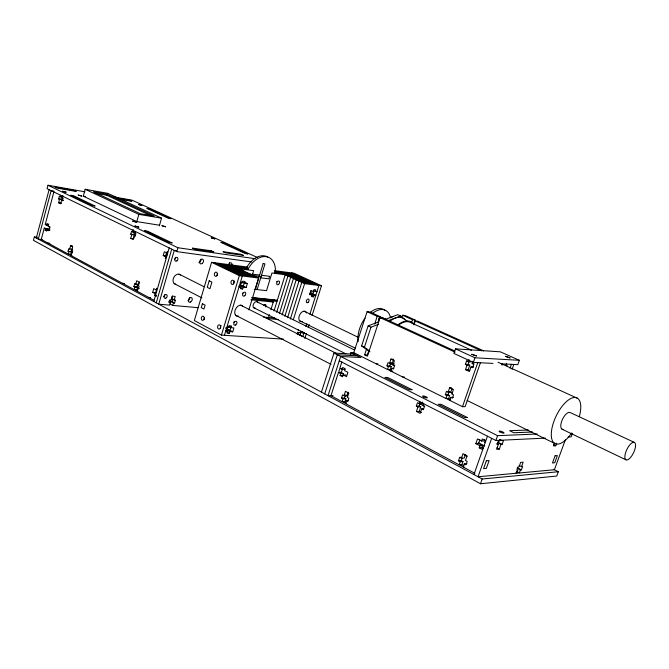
<?xml version="1.0" encoding="UTF-8"?>
<svg xmlns="http://www.w3.org/2000/svg" width="669" height="669" viewBox="0 0 669 669"><rect width="100%" height="100%" fill="white"/><g stroke="black" fill="none" stroke-linecap="round" stroke-linejoin="round"><path stroke-width="1" d="M37.431 237.37L34.345 236.951L33.45 240.347L480.501 483.754L556.759 476.027L558.331 471.737L553.673 469.37M84.913 191.802L48.009 185.246L47.098 188.7L176.808 251.619L251.837 261.964M36.31 238.013L49.096 189.678M44.254 228.129L48.528 229.241L44.254 228.129L41.244 239.477L68.322 254.078L71.282 254.437M53.813 192.12L45.158 224.709L48.452 225.687M49.991 230.011L47.047 229.592L46.646 231.073L45.191 230.303L45.584 228.823M46.487 225.403L46.88 223.923L48.845 224.207M48.661 230.68L49.74 226.649M58.663 198.877L59.34 196.326L62.284 196.828L61.607 199.37L62.493 199.797L58.663 198.877L61.607 199.37M63.555 200.633L61.59 200.307L60.662 203.786L58.621 202.774L59.541 199.303M62.184 197.096L60.227 196.761L60.636 195.214M62.894 195.432L62.276 197.756L63.162 198.191L62.476 200.742L61.59 200.307M68.046 251.268L68.731 248.709L72.603 249.57L71.692 249.094L71.006 251.644L71.909 252.121L68.046 251.268L71.006 251.644M83.382 195.858L85.164 189.277L107.784 193.341L161.547 218.153L159.347 225.871M68.322 254.078L68.949 251.753M69.643 249.194L70.588 245.707L72.561 245.966M151.035 215.786L106.848 195.298L107.132 194.278L93.384 191.819L140.365 213.729L154.154 216.037L107.132 194.278M131.76 234.66L130.723 238.348L133.691 238.783L134.728 235.095L130.739 234.158L131.5 231.449L135.481 232.386L131.5 231.449M132.521 231.942L133.206 229.475M136.635 222.259L138.843 214.381L85.164 189.277M134.728 235.095L133.708 234.602L134.469 231.892M135.33 231.441L134.87 233.088L135.891 233.59L135.13 236.308L134.109 235.806L133.064 239.51L130.723 238.348M137.906 287.469L133.9 286.616L134.67 283.907L137.647 284.216L136.886 286.917L137.906 287.469L137.212 289.92L134.235 289.618L70.488 255.249L71.123 252.915L72.026 253.409L72.729 250.842L71.817 250.357L72.678 246.819L70.588 245.707M134.235 289.618L134.929 287.16M139.461 282L138.675 284.768L135.698 284.459L136.744 280.763L139.127 282.025L138.073 285.722L139.11 286.273L138.332 288.991L137.304 288.439L136.601 290.898L153.929 300.247M156.462 296.267L154.664 295.297L155.133 293.674L152.674 292.37L153.753 288.623L156.212 289.92L156.68 288.289M165.26 258.435L165.736 256.787L163.244 255.558L164.331 251.761L166.832 252.982L167.3 251.335M165.686 255.775L166.531 252.832M165.803 256.955L166.932 253.024M156.738 288.924L155.66 292.662L152.674 292.37M167.3 252.163L166.213 255.951L163.244 255.558M166.489 256.168L167.618 252.238M153.778 301.51L169.19 247.923M156.245 302.84L171.716 249.144M176.808 251.619L177.929 247.756L48.009 185.246M168.713 301.769L170.378 302.656L169.65 305.156L158.729 304.186L174.258 250.382L176.323 250.666M169.274 300.732L174.584 303.04L175.378 300.297L171.624 298.867L172.435 296.066M174.116 300.18L175.203 296.442L172.259 296.158L171.172 299.904L169.893 299.787L169.098 302.539L170.378 302.656M198.384 307.698L172.686 305.424L173.413 302.932M247.689 267.09L211.571 262.315L194.353 320.543L221.447 335.119L283.388 339.124M221.447 335.119L239.351 275.645L258.569 278.003L248.868 309.864M224.433 335.311L242.32 276.004L214.54 262.708M227.201 328.914L227.794 326.949M241.108 282.82L240.506 284.81L246.133 287.545L247.346 283.547L245.23 282.527M226.498 331.874L227.008 330.168L229.96 330.369L231.148 326.447M239.862 287.578L240.388 285.839L243.315 286.173L244.519 282.184M225.537 330.386L227.611 331.49L227.092 333.204L229.266 333.346L229.785 331.64L232.728 331.841L233.916 327.902L230.972 327.693L228.196 326.229L230.161 326.372M226.824 327.392L228.806 327.534L229.325 325.82L231.491 325.979L230.972 327.693M238.933 285.939L241.049 286.976L240.522 288.715L242.68 288.958L243.207 287.218L246.133 287.545M241.593 281.841L244.419 283.213L244.946 281.473L242.788 281.214L242.262 282.962L240.296 282.728M252.146 275.628L253.651 270.644L222.735 266.63M268.21 318.444L269.398 314.581M270.886 309.755L273.261 302.028L270.56 300.707L256.352 299.26M274.006 310.976L285.195 274.733M276.682 312.356L287.929 275.988L302.346 277.844M279.383 313.694L290.672 277.259L305.081 279.098M282.101 315.032L293.432 278.53L307.832 280.353M284.827 316.387L296.2 279.801L310.592 281.616M287.57 317.742L298.984 281.089L313.368 282.887M290.321 319.105L301.778 282.377L316.144 284.158M293.306 319.74L304.587 283.673L321.471 285.747L312.055 315.592M297.22 334.366L297.797 332.518L300.381 332.71L300.883 331.113M309.454 293.674L312.247 294.97L311.737 296.593L313.61 296.802L314.121 295.188L315.81 295.372L310.257 292.779M300.431 331.924L302.263 332.844L302.764 331.247M313.435 290.597L315.291 291.458L315.801 289.836L313.928 289.618L313.418 291.241L310.859 290.94L309.68 294.686L312.247 294.97M302.89 336.382L304.127 332.468M305.976 326.589L306.904 323.645M309.889 314.171L318.946 285.437L291.517 272.893M304.83 338.472L306.402 333.505M308.284 327.534L309.229 324.549M321.429 392.126L333.973 353.098L354.269 354.177M324.708 393.899L337.31 354.779L357.589 355.824M343.582 373.72L340.68 373.628L340.078 375.501L342.536 376.781L343.582 373.72L341.357 372.574L338.455 372.474L330.938 395.705L342.06 401.701L344.961 401.701L345.898 398.833L344.443 398.055L341.533 398.038L342.561 394.877L344.025 395.655L346.927 395.68L348.047 392.235M341.884 361.854L339.844 368.159L342.085 369.313L344.978 369.413M342.085 369.313L342.687 367.432L345.154 368.703L344.543 370.576L347.922 372.315L346.517 376.655L343.147 374.908L346.04 374.991M350.422 354.219L350.966 352.53L353.767 352.688L387.51 369.447L390.261 369.556L391.214 366.687L389.718 365.951L386.966 365.834L388.012 362.673L389.517 363.409L392.26 363.535L393.698 359.22M353.675 352.964L367.097 311.662L369.857 311.938L379.959 316.588L378.06 322.391M342.06 401.701L342.996 398.824L345.898 398.833M344.025 395.655L345.43 391.332L348.817 393.129L347.403 397.461L348.875 398.247L347.838 401.425L346.366 400.631L345.43 403.516L459.126 464.83L461.894 464.621L462.981 461.526L461.25 460.598L458.474 460.799L459.67 457.387L461.518 457.262M344.443 398.055L345.472 394.902L346.927 395.68M369.965 351.827L361.594 345.923L368.142 325.853L378.637 321.889M369.422 350.832L364.404 347.295L370.969 327.183L378.604 324.289M454.87 351.024L382.802 317.892L380.051 317.624L367.432 356.176L364.638 354.796L366.42 349.327M374.673 324.089L377.216 316.32L379.959 316.588M378.445 319.949L379.39 317.073L381.163 317.248L385.695 319.33M368.895 350.397L367.406 354.946L364.638 354.796M401.877 317.206L402.529 315.233L405.079 315.492L415.048 319.983L413.735 323.93M387.51 369.447L388.472 366.57L391.214 366.687M389.517 363.409L390.955 359.086L392.778 359.178M389.718 365.951L390.763 362.799L392.26 363.535M452.001 388.656L450.772 392.235L448.096 392.201L446.457 391.39L445.328 394.677L448.013 394.702L449.643 395.513L448.623 398.49L445.939 398.473L390.989 371.178L391.942 368.293L393.773 368.368M391.942 368.293L393.456 369.037L394.509 365.859L392.996 365.115L394.442 360.783L390.955 359.086M411.519 322.709L412.514 319.732L415.048 319.983M414.011 324.891L415.307 320.995L417.849 321.237L483.595 350.849M417.958 406.894L416.419 411.443L419.237 411.418L420.776 406.886L417.958 406.894L416.327 406.058L417.464 402.721L419.095 403.558L421.913 403.558L422.423 402.044M419.095 403.558L419.864 401.275M416.327 406.058L419.154 406.05L420.283 402.73M423.611 408.818L421.729 408.834L420.182 413.392L416.419 411.443M423.644 403.198L422.867 405.481L424.514 406.326L423.377 409.671L421.729 408.834M501.257 363.819L517.798 364.664L519.345 360.298L500.345 351.827L455.464 348.85L453.9 353.416L473.351 362.397L492.986 363.401M445.939 398.473L446.967 395.488L449.643 395.513M448.096 392.201L449.635 387.711L451.424 387.744M448.013 394.702L449.133 391.432M453.423 397.378L450.755 397.361L449.719 400.355L462.48 406.685L465.139 406.677L480.401 362.757M467.087 365.115L465.515 369.664L468.166 369.781L469.738 365.241L467.087 365.115L465.415 364.329L466.561 360.992L468.325 361.084M466.561 360.992L468.241 361.77L469.036 359.487M465.415 364.329L468.057 364.454L468.919 361.962M473.619 367.038L470.976 366.921L469.395 371.487L465.515 369.664M470.976 366.921L472.674 367.707L473.836 364.354L472.138 363.568L472.933 361.285M473.351 362.397L474.957 357.781L519.345 360.298M462.48 406.685L477.766 362.623M459.126 464.83L460.213 461.727L462.981 461.526M459.67 457.387L461.409 458.315L463.04 453.649L467.071 455.781L465.432 460.464L467.179 461.393L465.975 464.821L464.227 463.885L463.14 466.995L474.881 473.326M461.25 460.598L462.137 458.048M465.473 454.402L464.169 458.123L461.409 458.315M502.001 365.274L502.561 363.677M479.932 445.771L479.213 447.82L481.948 447.661L482.667 445.621L479.932 445.771L475.826 443.647L477.49 438.923L481.596 441.038L484.331 440.913L484.816 439.55M506.567 363.284L505.881 365.232L507.545 365.985M475.826 443.647L478.569 443.505L479.899 439.742M481.596 441.038L482.324 438.989L485.351 440.545L484.632 442.594M510.012 368.259L511.4 364.337M482.951 447.335L482.232 449.392L479.213 447.82M473.92 474.547L487.458 436.205M512.086 369.347L513.809 364.454M491.648 438.337L478.042 476.771L516.752 473.2L517.839 470.198L516.752 470.299L517.948 466.987L519.035 466.895L520.658 462.379L523.15 462.187L521.527 466.686L519.102 465.432M480.501 483.754L482.182 479.012L558.331 471.737M339.258 360.817L495.863 440.478L497.569 435.67L537.257 434.014M498.614 440.52L497.159 444.617L498.321 444.559L496.641 449.284L499.317 449.125L500.989 444.417L502.143 444.35L503.372 440.904L499.726 439.692M500.111 439.508L499.551 441.088L498.388 441.147M516.92 471.704L519.336 472.966L520.415 469.973L521.41 469.889L522.598 466.594L521.527 466.686M554.442 443.288L553.48 445.922L555.78 445.78L556.742 443.162M565.38 439.784L554.384 469.738L519.336 472.966M572.438 433.403L571.159 436.882L568.065 437.024M255.407 298.131L257.975 299.469L276.958 301.401L274.273 300.097L255.148 298.106L253.35 299.453A5.369 3.554 -63.5 0 1 257.021 299.821L253.927 297.404M388.137 320.668L400.539 315.96L407.003 321.07M385.311 319.364L397.721 314.681L400.539 315.96M464.227 463.885L466.995 463.676M495.863 440.478L545.377 438.111M532.457 432.023L513.775 432.743L509.627 430.685L528.359 430.016M346.366 400.631L348.306 400.639M333.062 395.722L328.011 395.68L340.663 356.477L360.917 357.489L350.966 352.53M345.204 395.814L347.228 395.831M402.688 376.99L404.511 377.04M340.078 375.501L342.98 375.585M390.989 371.178L392.812 371.236M376.07 363.769L377.91 363.844M392.996 365.115L394.827 365.199M389.985 363.618L394.024 363.802M472.138 363.568L473.895 363.66M468.241 361.77L470.884 361.904M225.629 331.356L227.611 331.49M302.263 332.844L303.969 332.97M266.279 318.469L278.613 319.506M263.502 317.073L274.817 318.034M148.618 297.379L150.609 297.563M171.624 298.867L172.895 298.984L172.1 301.719L170.93 301.61L170.202 304.094L172.686 305.424M154.664 295.297L156.646 295.489M250.942 299.779L273.261 302.028M137.304 288.439L139.286 288.64M133.9 286.616L136.886 286.917M252.288 298.851L254.32 299.051M122.527 283.313L124.518 283.514M251.603 297.513L277.342 300.172M239.076 286.758L241.049 286.976M254.312 289.292L266.53 290.647L271.94 273.011L299.62 276.598M313.025 294.076L311.328 293.883L314.121 295.188M244.419 283.213L247.346 283.547M315.291 291.458L316.989 291.651M239.485 274.65L255.734 276.665M260.709 277.827L268.863 278.831L269.64 276.314L261.487 275.285M252.263 274.123L259.656 275.051M233.849 271.949L250.114 273.997M236.659 273.295L252.915 275.327M252.798 275.519L261.094 276.556M228.271 269.281L244.545 271.355M231.048 270.611L247.321 272.676M225.495 267.951L241.777 270.05M219.992 265.317L247.99 268.971M274.315 272.408L296.911 275.36M47.875 243.048L49.841 243.307M42.222 239.602L38.284 239.084L51.112 190.648L54.064 191.167M274.332 270.619L294.067 273.236L321.471 285.747M217.258 264.004L247.287 267.96M274.716 271.564L294.209 274.123M45.191 230.303L47.156 230.579M177.929 247.756L254.981 258.669M130.739 234.158L133.708 234.602M71.892 255.382L69.041 254.379L71.148 254.554M159.531 225.227L136.81 221.606L83.299 196.176L85.323 196.527M58.621 202.774L61.565 203.259M138.843 214.381L161.547 218.153M117.167 198.099L129.811 200.34L131.852 201.277L118.221 198.869M95.065 193.199L106.848 195.298M113.621 196.895L132.077 200.173L257.423 257.515M137.672 290.99L135.013 289.853L137.605 290.221M402.529 315.233L412.514 319.732M415.307 320.995L481.379 350.799M471.528 350.205L410.95 322.717A22.554 12.619 -64.6 0 0 398.649 325.034M498.037 362.238L577.548 398.314M455.464 348.85L474.957 357.781M379.39 317.073L381.205 317.909M367.097 311.662L377.216 316.32M380.051 317.624L455.054 352.162M282.477 273.479L304.587 283.673M468.057 364.454L469.738 365.241M634.563 442.493A9.675 3.721 -64.4 0 0 625.323 453.657A9.675 3.721 -64.4 0 0 630.758 457.22A9.675 3.721 -64.4 0 0 634.563 442.493L570.364 412.622A9.282 4.022 -64.4 0 0 562.211 419.889A9.282 4.022 -64.4 0 0 563.072 429.439M311.754 295.932L313.61 296.802M468.166 369.781L469.713 370.501M368.142 325.853L370.969 327.183M236.282 267.441L258.569 278.003M562.035 429.197L625.908 459.779M211.571 262.315L239.351 275.645M304.127 311.177L358.659 337.536M59.34 196.326L60.227 196.761M449.635 387.711L453.44 389.559L451.884 394.058L453.54 394.869L452.403 398.172L450.755 397.361M240.388 285.839L243.207 287.218M361.594 345.923L364.404 347.295M240.564 287.921L242.68 288.958M393.389 364.296L390.587 362.924A22.554 12.619 -64.6 0 0 393.798 363.794M449.384 391.775L452.185 393.146M467.113 400.472L554.835 443.514M553.388 444.609L555.78 445.78M253.676 297.379L255.148 298.106M299.344 320.585L355.548 348.281M386.966 365.834L388.472 366.57M445.328 394.677L446.967 395.488M256.879 301.761L354.612 350.088M253.835 307.748L345.756 353.776M178.983 274.098L204.154 286.784M240.506 305.106L336.515 353.5M297.345 333.881L302.806 336.632M333.973 353.098L497.569 435.67M497.995 442.242L502.143 444.35M497.677 442.719L500.989 444.417M420.082 403.959L424.69 406.317M496.657 443.706L498.321 444.559M419.154 406.05L420.776 406.886M496.833 447.845L499.317 449.125M174.132 283.597L201.979 297.931M235.396 315.124L331.013 364.337M419.237 411.418L421.495 412.581M478.31 442.719L484.791 446.064M478.569 443.505L482.667 445.621M338.455 372.474L340.68 373.628M481.948 447.661L483.453 448.447M517.388 467.79L521.41 469.889M517.196 468.3L520.415 469.973M46.88 223.923L48.352 224.684L47.951 226.172L49.958 227.217L49.046 230.646L47.047 229.592M227.418 326.798L228.806 327.534M173.723 299.419L175.378 300.297M225.369 327.944L232.728 331.841M464.253 454.962L467.021 456.434M227.008 330.168L229.785 331.64M169.625 300.398L174.584 303.04M227.184 332.242L229.266 333.346M134.67 283.907L135.698 284.459M341.533 398.038L342.996 398.824M458.474 460.799L460.213 461.727M34.345 236.951L482.182 479.012M175.362 257.264A2.015 1.463 -63.8 0 1 174.458 259.539M164.674 294.745A1.999 1.438 -61.5 0 1 163.763 296.526M229.358 262.524A2.559 1.764 -64.7 0 1 228.773 265.484M200.968 259.288A2.534 1.798 -64.3 0 1 198.827 262.658M189.737 297.538A2.517 1.773 -62.1 0 1 188.114 300.707M238.599 316.178A5.912 3.955 -62.9 0 1 235.304 309.638A5.912 3.955 -62.9 0 1 242.663 306.118M242.822 292.938A2.107 1.422 -63.7 0 1 242.613 293.448M234.158 321.413A2.099 1.405 -62.3 0 1 233.849 322.425M302.179 321.513A5.544 3.487 -64 0 1 298.842 318.319A5.544 3.487 -64 0 1 302.079 311.955A5.544 3.487 -64 0 1 306.519 312.967M298.55 330.009A1.974 1.238 -63.5 0 1 297.805 329.399M276.832 281.306A1.982 1.296 -64.9 0 1 276.723 281.791M313.619 290.714A1.974 1.497 -83.4 0 1 312.022 293.532A1.974 1.497 -83.4 0 1 311.035 290.471M300.465 331.498A1.957 1.48 -85.9 0 1 300.373 334.007A1.957 1.48 -85.9 0 1 298.483 334.425A1.957 1.48 -85.9 0 1 297.922 332.058M313.368 292.721A1.965 1.497 -83.4 0 1 313.569 290.764M300.657 334.157A1.948 1.48 -85.9 0 1 300.473 332.242M233.933 283.087A2.124 1.522 -83.6 0 1 234.535 281.08M220.678 328.044A2.107 1.497 -85.8 0 1 221.171 325.544M217.425 275.503A2.099 1.48 -83.3 0 1 217.642 273.412M204.38 319.372A2.082 1.455 -85.4 0 1 204.396 317.783M516.677 471.653A2.525 0.61 20.7 0 1 518.333 472.966A2.525 0.61 20.7 0 1 515.916 472.657M464.094 466.878A2.584 0.661 20.2 0 1 460.807 465.724A2.584 0.661 20.2 0 1 460.64 464.721A2.584 0.661 20.2 0 1 463.893 465.699M346.45 403.482A2.333 0.56 18.3 0 1 343.607 402.529A2.333 0.56 18.3 0 1 343.389 401.701A2.333 0.56 18.3 0 1 346.157 402.37M342.118 368.887A2.316 1.363 -62.9 0 1 340.864 372.165A2.316 1.363 -62.9 0 1 338.991 371.228A2.316 1.363 -62.9 0 1 340.897 368.276M175.746 284.208A5.335 3.822 -62.7 0 1 173.789 277.443A5.335 3.822 -62.7 0 1 180.438 275.043M228.555 264.406A2.559 1.764 -64.7 0 1 231.056 262.892A2.559 1.764 -64.7 0 1 231.892 265.501M263.686 305.265A1.999 1.305 -63.6 0 1 265.618 304.638A1.999 1.305 -63.6 0 1 265.727 306.929M255.315 308.141A3.496 2.308 -63.5 0 1 253.074 306.093A3.496 2.308 -63.5 0 1 255.115 302.087A3.496 2.308 -63.5 0 1 258.058 302.756M450.655 400.321A2.45 0.51 19.2 0 1 447.528 399.251A2.45 0.51 19.2 0 1 447.402 398.481A2.45 0.51 19.2 0 1 450.505 399.418M392.36 371.22A2.325 0.468 18.5 0 1 389.408 370.392A2.325 0.468 18.5 0 1 388.672 369.505A2.325 0.468 18.5 0 1 391.499 370.191M571.669 432.977A25.322 10.98 -64.4 0 1 551.373 436.573A25.322 10.98 -64.4 0 1 568.508 399.928A25.322 10.98 -64.4 0 1 579.312 416.628M397.771 325.092A23.298 13.037 -64.6 0 1 413.258 323.788M392.686 364.404A23.298 13.037 -64.6 0 1 390.253 363.593M389.801 321.421A23.164 13.096 -64.6 0 1 404.712 319.523M370.275 312.448A22.83 13.246 -64.6 0 1 385.269 310.709M358.149 341.742A22.83 13.246 -64.6 0 1 364.99 318.143M372.482 313.46A22.871 13.229 -64.6 0 1 390.32 316.763M390.228 317.859A23.114 13.121 -64.6 0 1 393.464 316.479M247.856 269.532A20.873 13.907 -64.8 0 1 266.061 256.645A20.873 13.907 -64.8 0 1 275.252 273.094M246.033 268.67A20.839 13.915 -64.8 0 1 267.817 257.038M81.752 196.067L78.231 195.072L81.752 196.067M202.406 303.743L201.244 307.656L203.928 309.061L205.09 305.139L202.406 303.743M209.205 280.779L207.256 287.352L209.966 288.715L211.914 282.126L209.205 280.779M263.151 263.569L255.399 289.025L257.231 289.234L264.974 263.829L263.151 263.569M66.055 192.187L62.476 191.242L66.055 192.187M486.38 460.765L483.587 468.651L486.321 468.425L489.114 460.565L486.38 460.765M555.103 455.756L552.46 462.965L554.743 462.781L557.377 455.589L555.103 455.756M510.012 357.915L505.488 356.36L510.012 357.915M476.495 355.933L471.796 354.311L476.495 355.933M214.782 238.9L211.287 237.846L214.782 238.9M165.569 226.774L161.998 225.704L165.569 226.774M138.792 227.126L135.029 226.005L138.792 227.126M136.401 222.141L132.73 221.113L136.401 222.141M141.803 205.458L138.508 204.463L141.803 205.458M467.313 417.506L464.562 417.556L438.254 404.302L441.047 404.302L467.313 417.506M412.012 389.709L409.185 389.667L384.884 377.425L387.736 377.508L412.012 389.709M211.329 250.816L192.421 248.107L194.963 249.311L213.871 252.004L211.329 250.816M243.315 255.391L225.537 252.849L223.003 251.669L240.79 254.228L243.315 255.391M172.05 242.931L169.081 242.496L144.546 230.713L147.515 231.165L172.05 242.931M247.856 253.936L245.289 253.559L220.845 242.354L223.429 242.747L247.856 253.936M94.973 205.985L92.021 205.492L70.73 195.264L73.674 195.774L94.973 205.985M170.854 218.654L168.262 218.228L146.854 208.402L149.438 208.845L170.854 218.654M74.192 190.498L54.925 187.086L56.949 188.056L76.224 191.459L74.192 190.498M308.183 302.304A1.99 1.254 -64.7 0 0 308.593 299.118A1.99 1.254 -64.7 0 0 306.302 301.234A1.99 1.254 -64.7 0 0 308.183 302.304M244.779 295.69A2.116 1.422 -63.7 0 0 245.138 292.286A2.116 1.422 -63.7 0 0 242.604 294.536A2.116 1.422 -63.7 0 0 244.779 295.69M235.58 325.025A2.107 1.405 -62.3 0 0 236.617 321.605A2.107 1.405 -62.3 0 0 233.899 323.144A2.107 1.405 -62.3 0 0 235.58 325.025M278.639 284.342A1.982 1.296 -64.9 0 0 279.015 281.139A1.982 1.296 -64.9 0 0 276.682 283.238A1.982 1.296 -64.9 0 0 278.639 284.342M233.397 283.932A2.132 1.522 -83.6 0 0 233.088 280.319A2.132 1.522 -83.6 0 0 230.964 282.753A2.132 1.522 -83.6 0 0 233.397 283.932M220.268 328.17A2.116 1.497 -85.8 0 0 219.307 324.85A2.116 1.497 -85.8 0 0 217.693 327.835A2.116 1.497 -85.8 0 0 220.268 328.17M216.723 275.779A2.107 1.48 -83.3 0 0 216.422 272.224A2.107 1.48 -83.3 0 0 214.356 274.625A2.107 1.48 -83.3 0 0 216.723 275.779M203.903 319.456A2.091 1.455 -85.4 0 0 202.966 316.186A2.091 1.455 -85.4 0 0 201.394 319.138A2.091 1.455 -85.4 0 0 203.903 319.456M176.984 260.785A2.015 1.463 -63.8 0 0 177.252 257.498A2.015 1.463 -63.8 0 0 174.751 259.597A2.015 1.463 -63.8 0 0 176.984 260.785M165.853 298.123A2.007 1.438 -61.5 0 0 166.807 294.853A2.007 1.438 -61.5 0 0 164.097 296.267A2.007 1.438 -61.5 0 0 165.853 298.123M202.347 263.377A2.542 1.798 -64.3 0 0 202.715 259.238A2.542 1.798 -64.3 0 0 199.613 261.888A2.542 1.798 -64.3 0 0 202.347 263.377M190.598 302.012A2.525 1.773 -62.1 0 0 191.811 297.897A2.525 1.773 -62.1 0 0 188.457 299.687A2.525 1.773 -62.1 0 0 190.598 302.012M423.569 396.909A2.492 0.527 19 0 0 427.315 397.746A2.492 0.527 19 0 0 424.029 396.098A2.492 0.527 19 0 0 423.569 396.909M499.785 431.873A2.626 0.569 20 0 0 503.966 433.086A2.626 0.569 20 0 0 501.073 431.313A2.626 0.569 20 0 0 499.785 431.873"/></g></svg>
